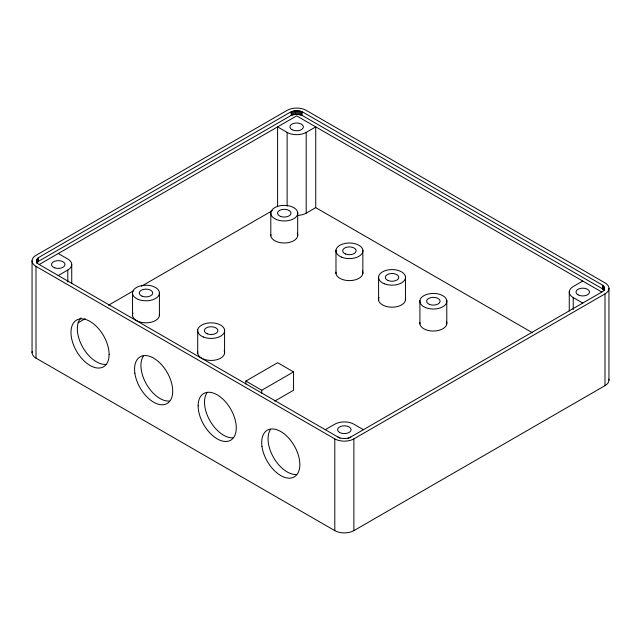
<?xml version="1.0" encoding="UTF-8"?>
<svg xmlns="http://www.w3.org/2000/svg" width="641" height="641" viewBox="0 0 641 641"><rect width="100%" height="100%" fill="white"/><g stroke="black" fill="none" stroke-linecap="round" stroke-linejoin="round"><path stroke-width="0.96" d="M347.807 438.708L601.819 292.056C605.168 290.75 605.168 286.014 601.819 284.708L303.017 112.199C299.131 110.156 294.187 110.156 290.301 112.199L39.181 257.185C35.832 258.483 35.832 263.219 39.181 264.525L340.002 438.204M36.849 263.179L38.404 261.368L291.182 115.42L294.331 114.523L297.833 114.394L302.135 115.42L604.191 289.796L604.151 287.04M39.181 264.525L296.663 115.869L601.819 292.056M58.251 275.534L67.786 270.029A13.485 7.788 0 0 0 67.786 259.02L58.251 253.515M277.585 206.634L277.585 126.878L287.12 132.391A13.485 7.788 0 0 0 306.198 132.391L315.733 126.878L315.733 207.636L532.463 332.767M78.194 322.752L85.125 318.745M108.537 305.236L133.673 290.718M141.477 286.215L272.385 210.633M298.418 215.352A13.485 7.788 0 0 0 306.198 213.141L315.733 207.636M245.872 383.967L245.872 381.066L277.657 362.71L293.554 371.892L293.554 390.241L274.652 401.154M245.872 381.066L261.768 390.241L293.554 371.892M325.267 429.694L334.802 424.19A13.485 7.788 0 0 1 353.88 424.19L363.415 429.694M582.749 281.038L573.214 286.551A13.485 7.788 0 0 0 573.214 297.56L573.214 309.523M36 266.36L334.802 438.877A13.485 7.788 0 0 0 353.88 438.877L605 293.89A13.485 7.788 0 0 0 605 282.873L306.198 110.364A13.485 7.788 0 0 0 287.12 110.364L36 255.35A13.485 7.788 0 0 0 36 266.36L36 358.127L334.802 530.636A13.485 7.788 0 0 0 353.88 530.636L605 385.65A13.485 7.788 0 0 0 608.838 379.127M350.699 437.034C346.813 439.077 341.869 439.077 337.983 437.034M573.214 297.56L582.749 303.065M604.151 290.71L602.596 288.891L602.596 285.221M608.95 288.386L608.95 380.145M605 293.89L605 385.65M604.375 287.705L604.375 290.461M603.774 286.399L603.774 290.069M603.253 285.79L603.253 289.46M569.264 292.056L569.264 310.997M446.785 300.549L446.785 323.929M419.911 300.549L419.911 323.929M405.457 276.696L405.457 300.076M378.591 276.696L378.591 300.076M362.854 250.118L362.854 273.499M353.88 438.877L353.88 530.636M335.98 250.118L335.98 273.499M334.802 438.877L334.802 530.636M306.198 132.391L306.198 213.141M302.135 111.75L302.135 115.42M301.158 111.374L301.158 115.043M300.1 111.077L300.1 114.747M298.986 110.853L298.986 114.523M297.833 110.725L297.833 114.394M297.688 212.5L297.688 235.88M296.663 110.677L296.663 114.346M295.485 110.725L295.485 114.394M294.331 110.853L294.331 114.523M293.217 111.077L293.217 114.747M292.16 111.374L292.16 115.043M291.182 111.75L291.182 115.42M287.12 132.391L287.12 206.162M270.814 212.5L270.814 235.88M261.768 390.241L261.768 393.141M224.574 329.955L224.574 353.335M197.7 329.955L197.7 353.335M159.409 292.32L159.409 315.701M132.535 292.344L132.543 315.725M71.736 264.525L71.736 283.466M67.786 270.029L67.786 281.992M38.404 257.69L38.404 261.368L36.809 262.265L36.849 259.509M37.747 258.259L37.747 261.929M37.226 258.868L37.226 262.538M36.625 260.174L36.625 262.93M32.05 260.855L32.05 352.614M36 358.127A13.485 7.788 0 0 1 32.162 351.605M297.28 233.188A13.485 7.788 0 0 1 285.429 242.955A13.485 7.788 0 0 1 270.814 234.518M362.445 270.806A13.485 7.788 0 0 1 350.587 280.582A13.485 7.788 0 0 1 335.98 272.145M159.409 314.338A13.485 7.788 0 0 1 144.818 322.792A13.485 7.788 0 0 1 132.943 313.032M224.166 350.643A13.485 7.788 0 0 1 212.315 360.41A13.485 7.788 0 0 1 197.7 351.973M405.457 298.714A13.485 7.788 0 0 1 390.85 307.151A13.485 7.788 0 0 1 378.999 297.384M446.376 321.237A13.485 7.788 0 0 1 434.518 331.012A13.485 7.788 0 0 1 419.911 322.575M296.663 474.46A26.97 15.576 60 0 1 273.635 457.674A26.97 15.576 60 0 1 270.606 429.334M169.536 401.066A26.97 15.576 60 0 1 146.509 384.28A26.97 15.576 60 0 1 143.48 355.939M106.021 364.344A26.97 15.576 60 0 1 82.216 346.308A26.97 15.576 60 0 1 81.046 317.848M233.108 437.771A26.97 15.576 60 0 1 210.088 420.985A26.97 15.576 60 0 1 207.059 392.645M109.114 354.345L108.842 358.015A26.97 15.576 60 0 1 78.731 354.641A26.97 15.576 60 0 1 81.399 318.825A26.97 15.576 60 0 1 109.114 354.345M291.887 129.634A6.747 3.894 0 0 0 303.169 127.888A6.747 3.894 0 0 0 294.916 123.12A6.747 3.894 0 0 0 291.887 129.634M577.982 294.804A6.747 3.894 0 0 0 589.263 293.057A6.747 3.894 0 0 0 581.002 288.29A6.747 3.894 0 0 0 577.982 294.804M339.57 432.451A6.747 3.894 0 0 0 350.851 430.704A6.747 3.894 0 0 0 342.598 425.936A6.747 3.894 0 0 0 339.57 432.451M54.878 267.898A6.747 3.894 0 0 0 64.997 264.525A6.747 3.894 0 0 0 54.878 261.151A6.747 3.894 0 0 0 54.878 267.898M341.677 257.177A13.485 7.788 0 0 0 362.854 251.48A13.485 7.788 0 0 0 343.712 243.74A13.485 7.788 0 0 0 341.677 257.177M345.547 253.988A6.747 3.894 0 0 0 356.132 251.136A6.747 3.894 0 0 0 346.565 247.274A6.747 3.894 0 0 0 345.547 253.988M276.511 219.551A13.485 7.788 0 0 0 297.688 213.854A13.485 7.788 0 0 0 278.555 206.122A13.485 7.788 0 0 0 276.511 219.551M280.381 216.362A6.747 3.894 0 0 0 290.966 213.517A6.747 3.894 0 0 0 281.399 209.647A6.747 3.894 0 0 0 280.381 216.362M384.288 283.747A13.485 7.788 0 0 0 405.457 278.05A13.485 7.788 0 0 0 386.323 270.318A13.485 7.788 0 0 0 384.288 283.747M388.158 280.558A6.747 3.894 0 0 0 398.742 277.713A6.747 3.894 0 0 0 389.175 273.843A6.747 3.894 0 0 0 388.158 280.558M425.608 307.608A13.485 7.788 0 0 0 446.785 301.911A13.485 7.788 0 0 0 427.643 294.171A13.485 7.788 0 0 0 425.608 307.608M429.478 304.419A6.747 3.894 0 0 0 440.063 301.566A6.747 3.894 0 0 0 430.496 297.704A6.747 3.894 0 0 0 429.478 304.419M203.405 337.014A13.485 7.788 0 0 0 224.574 331.309A13.485 7.788 0 0 0 205.44 323.577A13.485 7.788 0 0 0 203.405 337.014M207.267 333.825A6.747 3.894 0 0 0 217.86 330.972A6.747 3.894 0 0 0 208.285 327.102A6.747 3.894 0 0 0 207.267 333.825M138.256 299.395A13.485 7.788 0 0 0 159.409 293.674A13.485 7.788 0 0 0 140.259 285.958A13.485 7.788 0 0 0 138.256 299.395M142.11 296.198A6.747 3.894 0 0 0 152.694 293.346A6.747 3.894 0 0 0 143.127 289.484A6.747 3.894 0 0 0 142.11 296.198M134.858 373.142A26.97 15.576 60 0 0 165.899 404.11A26.97 15.576 60 0 0 160.162 363.231A26.97 15.576 60 0 0 134.858 373.142M261.985 446.537A26.97 15.576 60 0 0 293.025 477.505A26.97 15.576 60 0 0 287.288 436.625A26.97 15.576 60 0 0 261.985 446.537M198.141 405.857A26.97 15.576 60 0 0 226.754 441.441A26.97 15.576 60 0 0 226.754 403.301A26.97 15.576 60 0 0 198.141 405.857"/></g></svg>
